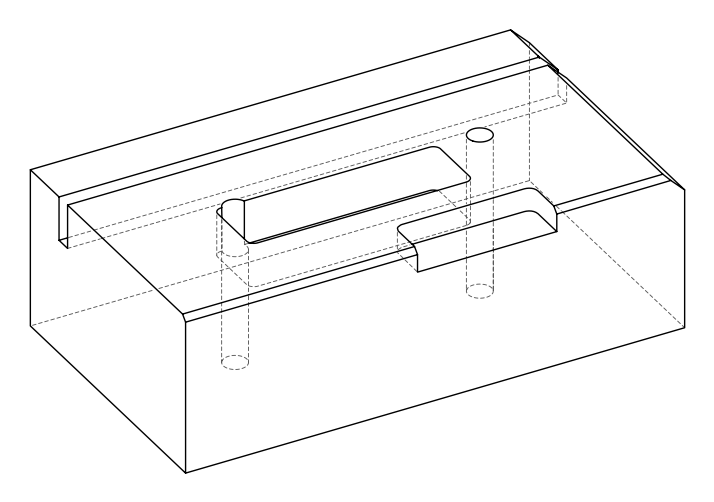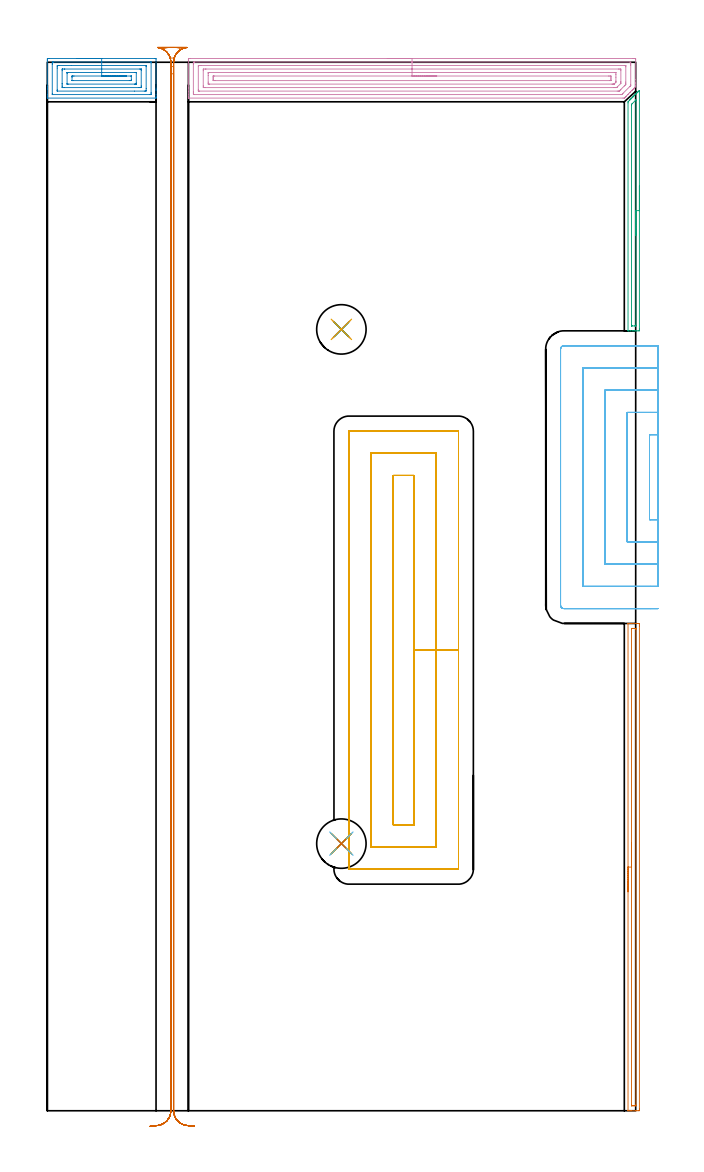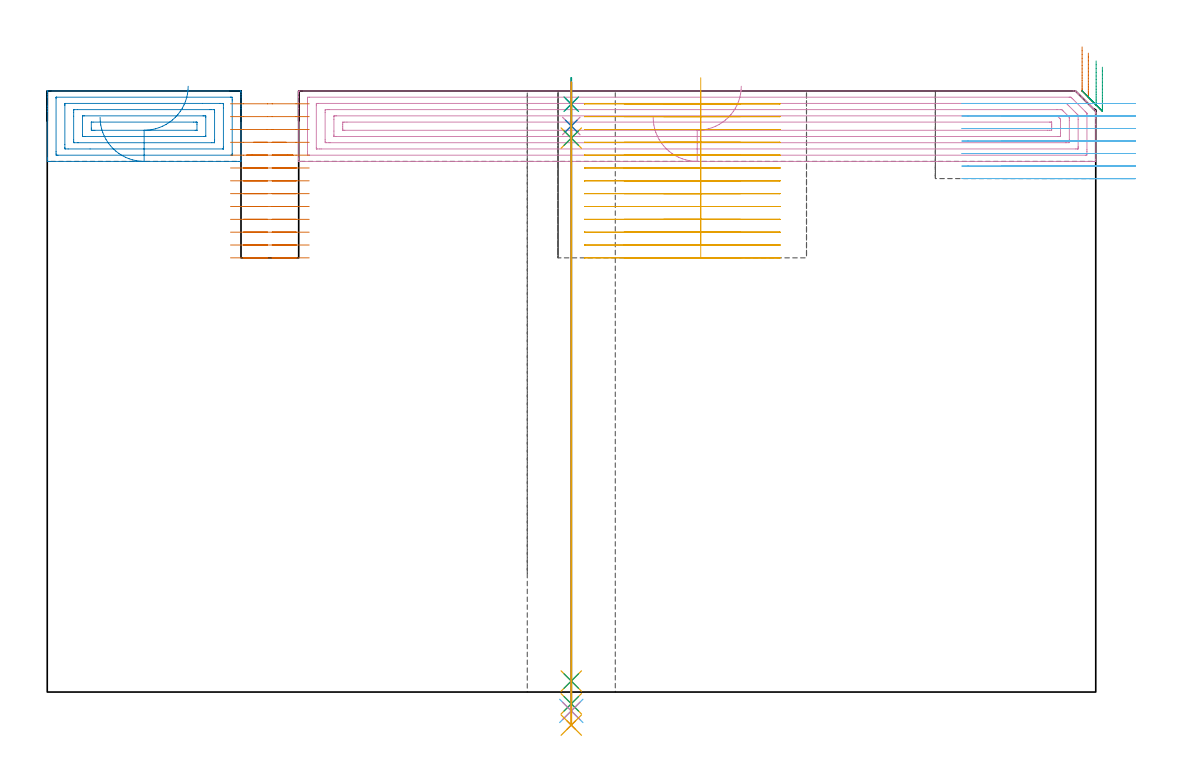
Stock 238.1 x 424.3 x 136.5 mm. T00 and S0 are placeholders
(PLAN: 17 operations, 10 tool changes, 90.5 min)
(1 AREA_MILL | FG_CHAMFER_SURFACE | UGT0205_001 | 3.33 min | 2119 mm3)
(2 AREA_MILL_1 | FG_CHAMFER_SURFACE_1 | UGT0205_001 | 2.4 min | 6669 mm3)
(3 AREA_MILL_2 | FG_CHAMFER_SURFACE_2 | UGT0205_001 | 1.7 min | 1002 mm3)
(4 AREA_MILL_3 | FG_CHAMFER_SURFACE_3 | UGT0205_001 | 8.94 min | 23723 mm3)
(5 MILL_RECTANGULAR_POCKET | POCKET_RECTANGULAR_STRAIGHT | NXT0201_011 | Follow Part, ap 3, ae 75% | 30.7 min | 403652 mm3)
(6 MILL_SLOT | SLOT_PARTIAL_RECTANGULAR | NXT0201_011 | Follow Part, ap 3, ae 75% | 16.26 min | 85208 mm3)
(7 MILL_RECTANGULAR_SLOT | SLOT_RECTANGULAR | NXT0201_011 | Follow Part, ap 3, ae 75% | 23.42 min | 209315 mm3)
(8 SPOT_DRILL | STEP1HOLE | NXT0321_9005460120000 | 0.05 min | 50 mm3)
(9 SPOT_DRILL_1 | STEP1HOLE_1 | NXT0321_9005460120000 | 0.05 min | 177 mm3)
(10 DRILL_BLIND_HOLE_INTO_CENTER | STEP1HOLE | NXT0301_024 | 0.04 min | 0 mm3)
(11 GUN_DRILL_THROUGH_HOLE | STEP1HOLE | UGT0307_001 | 0.6 min | 1820 mm3)
(12 SPADE_DRILL_TO_ENLARGE_THROUGH_HOLE | STEP1HOLE | UGT0306_003 | 0.57 min | 11097 mm3)
(13 DRILL_TO_ENLARGE_THROUGH_HOLE | STEP1HOLE | UGT0301_007 | 0.59 min | 21525 mm3)
(14 DRILL_BLIND_HOLE_INTO_CENTER_1 | STEP1HOLE_1 | NXT0301_024 | 0.04 min | 267 mm3)
(15 GUN_DRILL_THROUGH_HOLE_1 | STEP1HOLE_1 | UGT0307_001 | 0.6 min | 2557 mm3)
(16 SPADE_DRILL_TO_ENLARGE_THROUGH_HOLE_1 | STEP1HOLE_1 | UGT0306_003 | 0.57 min | 13757 mm3)
(17 DRILL_TO_ENLARGE_THROUGH_HOLE_1 | STEP1HOLE_1 | UGT0301_007 | 0.59 min | 26187 mm3)
(TOOL UGT0205_001 | Chamfer Mill 20 x 3 x 45 deg. | D20 FL50 Z2)
(TOOL NXT0201_011 | ENDMILL 12mm [2P460-1200-NA 1630] | D12 FL38 Z6)
(TOOL NXT0321_9005460120000 | NC Spot Drill, 142deg, 12mm, Carbide, Uncoated | D12 PA142 FL30 Z2)
(TOOL NXT0301_024 | Carbide Drill 5.3mm [860.1-0530-027A1-MM 2214] | D5.3 PA140 FL44 Z2)
(TOOL UGT0307_001 | Gun Drill 5 mm | D5 PA130 FL24 Z1)
(TOOL UGT0306_003 | Spade Drill 12.5mm | D12.5 PA132 FL10 Z2)
(TOOL UGT0301_007 | Twist Drill 20 mm | D20 PA118 FL140 Z2)
(OP 1 AREA_MILL)
G17 G21 G94 G90
T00 M6
G54
G17 G0 G90 X235. Y88.6 S1061 M3
G43 Z146.5 H0
G94 G1 Y88.638 Z145.628 F250.
Y88.752 Z144.763
Y88.941 Z143.912
Y89.203 Z143.08
Y89.537 Z142.274
Y89.94 Z141.5
Y90.409 Z140.764
Y90.94 Z140.072
Y91.529 Z139.429
Y92.172 Z138.84
Y92.864 Z138.308
Y93.6 Z137.84
Y94.374 Z137.437
Y95.18 Z137.103
Y96.012 Z136.841
Y96.864 Z136.652
Y97.728 Z136.538
Y98.6 Z136.5
Y197.06
X235.003 Y197.191 Z136.488
X235.026 Y197.2 Z136.465
X235.331 Z136.168
X235.855 Z135.644
X236.413 Z135.082
X238.466 Z133.032
X239.074 Y197.196 Z132.421
X239.591 Y197.192 Z131.905
X239.593 Y197.136 Z131.903
X239.599 Y196.614 Z131.901
X239.6 Y196.085 Z131.9
Y0.948
X239.599 Y0.586 Z131.901
X239.593 Y0.064 Z131.903
X239.591 Y0.008 Z131.905
X239.074 Y0. Z132.421
X238.466 Z133.032
X238.187 Z133.31
X236.413 Z135.082
X235.855 Z135.644
X235.331 Z136.168
X235.026 Z136.465
X235.003 Y0.009 Z136.488
X235. Y0.14 Z136.5
Y98.6
X236.414 Z135.086
Y194.831
X236.416 Y195.055 Z135.084
X236.419 Y195.165 Z135.081
X236.42 Y195.185 Z135.08
X236.464 Y195.19 Z135.036
X236.568 Y195.194 Z134.932
X236.935 Y195.199 Z134.565
X237.3 Y195.2 Z134.2
X237.821 Z133.679
X238.051 Y195.198 Z133.449
X238.132 Y195.195 Z133.368
X238.165 Y195.19 Z133.335
X238.179 Y195.185 Z133.321
X238.181 Y195.165 Z133.319
X238.184 Y195.055 Z133.316
X238.186 Y194.833 Z133.314
Y2.369
X238.183 Y2.145 Z133.317
X238.181 Y2.035 Z133.319
X238.18 Y2.015 Z133.32
X238.136 Y2.01 Z133.364
X238.032 Y2.006 Z133.468
X237.665 Y2.001 Z133.835
X237.3 Y2. Z134.2
X236.779 Z134.721
X236.549 Y2.002 Z134.951
X236.468 Y2.005 Z135.032
X236.435 Y2.01 Z135.065
X236.421 Y2.015 Z135.079
X236.419 Y2.035 Z135.081
X236.416 Y2.145 Z135.084
X236.414 Y2.367 Z135.086
Y98.6
Y99.472 Z135.124
Y100.337 Z135.238
Y101.188 Z135.427
Y102.02 Z135.689
Y102.826 Z136.023
Y103.6 Z136.426
Y104.336 Z136.894
Y105.028 Z137.425
Y105.671 Z138.015
Y106.26 Z138.658
Y106.792 Z139.35
Y107.26 Z140.086
Y107.663 Z140.86
Y107.997 Z141.666
Y108.259 Z142.498
Y108.448 Z143.349
Y108.562 Z144.214
Y108.6 Z145.086
G0 Z146.5
M5
M2
(OP 2 AREA_MILL_1)
G17 G21 G94 G90
T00 M6
G54
G17 G0 G90 X12. Y425.8 S1061 M3
G43 Z146.5 H0
Z130.5
G94 G1 X12.038 Z129.628 F250.
X12.152 Z128.763
X12.341 Z127.912
X12.603 Z127.08
X12.937 Z126.274
X13.34 Z125.5
X13.808 Z124.764
X14.34 Z124.072
X14.929 Z123.429
X15.572 Z122.839
X16.264 Z122.308
X17. Z121.84
X17.774 Z121.437
X18.58 Z121.103
X19.412 Z120.841
X20.264 Z120.652
X21.128 Z120.538
X22. Z120.5
X43.403
X43.809 Y425.796 Z120.502
X43.99 Y425.792 Z120.506
X44. Y425.606 Z120.691
Y413.822 Z132.472
Y413.237 Z133.061
Y412.938 Z133.359
Y411.17 Z135.124
Y410.573 Z135.726
Y410.128 Z136.171
X43.993 Y409.814 Z136.477
X43.991 Y409.803 Z136.488
X43.85 Y409.8 Z136.5
X0.151
X0.008 Y409.802 Z136.488
X0. Y409.815 Z136.476
Y410.128 Z136.171
Y410.573 Z135.726
Y411.17 Z135.124
Y413.237 Z133.061
Y413.822 Z132.472
Y414.413 Z131.882
Y425.021 Z121.276
X0.003 Y425.314 Z120.983
X0.009 Y425.792 Z120.506
X0.111 Y425.795 Z120.503
X0.597 Y425.8 Z120.5
X22.
Y424.386 Z121.914
X41.841 Y424.385 Z121.915
X41.929 Y424.384 Z121.916
X41.972 Y424.382 Z121.919
X41.987 Y424.38 Z121.92
X41.99 Y424.369 Z121.931
X41.995 Y424.271 Z122.029
X41.999 Y424.054 Z122.246
Y412.054 Z134.246
X41.998 Y411.68 Z134.62
X41.99 Y411.301 Z134.999
X41.981 Y411.221 Z135.079
X41.937 Y411.219 Z135.081
X41.832 Y411.216 Z135.084
X41.62 Y411.214 Z135.086
X41.576
X2.159 Y411.215 Z135.085
X2.071 Y411.216 Z135.084
X2.028 Y411.219 Z135.081
X2.013 Y411.221 Z135.079
X2.01 Y411.231 Z135.069
X2.005 Y411.329 Z134.971
X2.001 Y411.546 Z134.754
Y423.546 Z122.754
X2.002 Y423.92 Z122.38
X2.01 Y424.299 Z122.001
X2.019 Y424.379 Z121.921
X2.063 Y424.381 Z121.919
X2.168 Y424.384 Z121.916
X2.38 Y424.386 Z121.914
X2.424
X22.
Y422.972 Z123.328
X39.836 Y422.971 Z123.329
X39.94 Y422.969 Z123.331
X39.977 Y422.967 Z123.333
X39.99 Y422.966 Z123.334
X39.993 Y422.932 Z123.368
X39.997 Y422.824 Z123.476
X39.999 Y422.662 Z123.638
X40. Y422.5 Z123.8
Y413.66 Z132.64
X39.997 Y412.938 Z133.362
X39.995 Y412.781 Z133.519
X39.983 Y412.636 Z133.664
X39.836 Y412.634 Z133.666
X39.256 Y412.63 Z133.67
X35.244 Y412.628 Z133.672
X4.164 Y412.629 Z133.671
X4.06 Y412.631 Z133.669
X4.023 Y412.633 Z133.667
X4.01 Y412.634 Z133.666
X4.007 Y412.668 Z133.632
X4.003 Y412.776 Z133.524
X4.001 Y412.938 Z133.362
X4. Y413.101 Z133.199
Y421.94 Z124.36
X4.003 Y422.662 Z123.638
X4.005 Y422.819 Z123.481
X4.017 Y422.965 Z123.335
X4.164 Y422.966 Z123.334
X4.744 Y422.971 Z123.329
X9.726 Y422.972 Z123.328
X22.
Y421.557 Z124.743
X37.383
X37.901 Y421.555 Z124.745
X37.956 Y421.553 Z124.747
X37.988 Y421.551 Z124.749
X37.991 Y421.512 Z124.788
X37.996 Y421.324 Z124.976
X38. Y420.946 Z125.354
Y414.706 Z131.594
X37.994 Y414.29 Z132.01
X37.99 Y414.083 Z132.217
X37.977 Y414.049 Z132.251
X37.925 Y414.047 Z132.253
X37.829 Y414.044 Z132.256
X37.161 Y414.043 Z132.257
X36.938
X6.839
X6.171 Y414.044 Z132.256
X6.075 Y414.047 Z132.253
X6.023 Y414.049 Z132.251
X6.01 Y414.083 Z132.217
X6.006 Y414.29 Z132.01
X6.002 Y414.706 Z131.594
X6. Y415.538 Z130.762
Y415.59 Z130.71
Y420.894 Z125.406
X6.006 Y421.31 Z124.99
X6.01 Y421.517 Z124.783
X6.023 Y421.551 Z124.749
X6.075 Y421.553 Z124.747
X6.171 Y421.556 Z124.744
X6.839 Y421.557 Z124.743
X7.062
X22.
Y420.143 Z126.157
X35.512
X35.78 Y420.14 Z126.16
X35.959 Y420.136 Z126.164
X35.992 Y420.132 Z126.168
X35.994 Y420.123 Z126.177
X35.997 Y420.098 Z126.202
X35.999 Y420.01 Z126.29
X36. Y415.857 Z130.443
X35.998 Y415.59 Z130.71
X35.994 Y415.513 Z130.787
X35.99 Y415.476 Z130.824
X35.985 Y415.464 Z130.836
X35.915 Y415.462 Z130.838
X35.646 Y415.458 Z130.842
X35.511 Y415.457 Z130.843
X35.377
X8.488 Y415.458 Z130.842
X8.22 Y415.46 Z130.84
X8.041 Y415.464 Z130.836
X8.008 Y415.468 Z130.832
X8.006 Y415.477 Z130.823
X8.003 Y415.502 Z130.798
X8.001 Y415.59 Z130.71
X8. Y419.743 Z126.557
X8.002 Y420.01 Z126.29
X8.005 Y420.087 Z126.213
X8.01 Y420.124 Z126.176
X8.015 Y420.136 Z126.164
X8.085 Y420.138 Z126.162
X8.354 Y420.142 Z126.158
X8.489 Y420.143 Z126.157
X8.623
X22.
Y418.729 Z127.571
X33.594 Y418.728 Z127.572
X33.996
X33.997 Y418.727 Z127.573
X33.999 Y418.724 Z127.576
Y417.358 Z128.942
X33.997 Y416.959 Z129.341
X33.99 Y416.899 Z129.401
X33.984 Y416.878 Z129.422
X33.961 Y416.876 Z129.424
X33.839 Y416.874 Z129.426
X33.594 Y416.872 Z129.428
X33.193 Y416.871 Z129.429
X10.406 Y416.872 Z129.428
X10.005 Y416.873 Z129.427
X10.003 Y416.874 Z129.426
X10.001 Y416.876 Z129.424
Y418.242 Z128.058
X10.003 Y418.641 Z127.659
X10.01 Y418.701 Z127.599
X10.016 Y418.722 Z127.578
X10.039 Y418.724 Z127.576
X10.161 Y418.727 Z127.573
X10.406 Y418.728 Z127.572
X10.807 Y418.729 Z127.571
X22.
X22.872 Z127.609
X23.736 Z127.723
X24.588 Z127.912
X25.42 Z128.174
X26.226 Z128.508
X27. Z128.911
X27.736 Z129.38
X28.428 Z129.911
X29.071 Z130.5
X29.66 Z131.143
X30.192 Z131.835
X30.66 Z132.571
X31.063 Z133.345
X31.397 Z134.151
X31.659 Z134.983
X31.848 Z135.835
X31.962 Z136.7
X32. Z137.571
G0 Z146.5
M5
M2
(OP 3 AREA_MILL_2)
G17 G21 G94 G90
T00 M6
G54
G17 G0 G90 X239.6 Y374.25 S1061 M3
G43 Z146.5 H0
Z141.9
G94 G1 Y374.212 Z141.028 F250.
Y374.098 Z140.164
Y373.909 Z139.312
Y373.647 Z138.48
Y373.313 Z137.674
Y372.91 Z136.9
Y372.442 Z136.164
Y371.91 Z135.472
Y371.321 Z134.829
Y370.678 Z134.24
Y369.986 Z133.708
Y369.25 Z133.24
Y368.476 Z132.837
Y367.67 Z132.503
Y366.838 Z132.241
Y365.987 Z132.052
Y365.122 Z131.938
Y364.25 Z131.9
Y316.537
X239.599 Y316.175 Z131.901
X239.593 Y315.654 Z131.903
X239.59 Y315.608 Z131.905
X239.074 Y315.6 Z132.421
X238.446 Z133.052
X238.187 Z133.31
X237.559 Z133.938
X237.3 Z134.196
X236.783 Z134.716
X236.044 Z135.455
X235.307 Z136.192
X235.024 Z136.467
X235.003 Y315.609 Z136.488
X235. Y315.73 Z136.5
Y407.874
X235.006 Y408.301 Z136.492
X235.081 Y408.382 Z136.418
X235.526 Y408.828 Z135.97
X235.589 Y408.889 Z135.91
X235.76 Y409.061 Z135.739
X235.822 Y409.124 Z135.675
X235.883 Y409.184 Z135.616
X236.057 Y409.357 Z135.442
X236.118 Y409.419 Z135.379
X236.178 Y409.478 Z135.321
X236.354 Y409.654 Z135.145
X236.413 Y409.715 Z135.083
X236.472 Y409.773 Z135.027
X236.65 Y409.951 Z134.849
X236.709 Y410.01 Z134.788
X236.767 Y410.067 Z134.732
X236.947 Y410.248 Z134.552
X237.004 Y410.306 Z134.492
X237.061 Y410.362 Z134.438
X237.244 Y410.544 Z134.255
X237.3 Y410.602 Z134.197
X237.356 Y410.656 Z134.143
X237.541 Y410.841 Z133.958
X237.596 Y410.897 Z133.901
X237.65 Y410.951 Z133.849
X237.837 Y411.138 Z133.661
X237.891 Y411.193 Z133.606
X237.945 Y411.245 Z133.554
X238.134 Y411.435 Z133.365
X238.187 Y411.488 Z133.31
X238.239 Y411.54 Z133.26
X238.431 Y411.732 Z133.068
X238.482 Y411.784 Z133.015
X238.533 Y411.834 Z132.966
X238.728 Y412.028 Z132.771
X238.778 Y412.079 Z132.719
X238.828 Y412.128 Z132.671
X239.025 Y412.325 Z132.474
X239.074 Y412.375 Z132.423
X239.217 Y412.518 Z132.282
X239.322 Y412.622 Z132.178
X239.517 Y412.812 Z131.981
X239.594 Y412.883 Z131.904
X239.6 Y412.622 Z131.9
Y364.25
X238.186 Z133.314
Y317.957
X238.182 Y317.733 Z133.318
X238.179 Y317.626 Z133.321
X238.168 Y317.61 Z133.332
X238.109 Y317.605 Z133.391
X238.008 Y317.602 Z133.492
X237.654 Y317.6 Z133.846
X236.767 Z134.733
X236.547 Z134.953
X236.473 Y317.602 Z135.027
X236.442 Y317.605 Z135.058
X236.424 Y317.609 Z135.076
X236.421 Y317.625 Z135.079
X236.417 Y317.733 Z135.083
X236.414 Y317.955 Z135.086
Y406.982
X236.419 Y407.205 Z135.081
X236.421 Y407.256 Z135.079
X236.456 Y407.297 Z135.044
X236.524 Y407.371 Z134.976
X236.718 Y407.568 Z134.782
X238.131 Y408.981 Z133.369
X238.149 Y408.998 Z133.351
X238.167 Y409.012 Z133.333
X238.178 Y409.019 Z133.322
X238.18 Y408.983 Z133.32
X238.186 Y408.765 Z133.314
Y364.25
Y363.378 Z133.352
Y362.514 Z133.466
Y361.662 Z133.655
Y360.83 Z133.917
Y360.024 Z134.251
Y359.25 Z134.654
Y358.514 Z135.123
Y357.822 Z135.654
Y357.179 Z136.243
Y356.59 Z136.886
Y356.059 Z137.578
Y355.59 Z138.314
Y355.187 Z139.088
Y354.853 Z139.894
Y354.591 Z140.726
Y354.402 Z141.578
Y354.288 Z142.443
Y354.25 Z143.314
G0 Z146.5
M5
M2
(OP 4 AREA_MILL_3)
G17 G21 G94 G90
T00 M6
G54
G17 G0 G90 X137.6 Y425.8 S1061 M3
G43 Z146.5 H0
Z130.5
G94 G1 X137.638 Z129.628 F250.
X137.752 Z128.764
X137.941 Z127.912
X138.203 Z127.08
X138.537 Z126.274
X138.94 Z125.5
X139.408 Z124.764
X139.94 Z124.072
X140.529 Z123.429
X141.172 Z122.84
X141.864 Z122.308
X142.6 Z121.84
X143.374 Z121.437
X144.18 Z121.103
X145.012 Z120.841
X145.863 Z120.652
X146.728 Z120.538
X147.6 Z120.5
X236.978
X237.47 Y425.799 Z120.501
X237.957 Y425.795 Z120.503
X238.091 Y425.792 Z120.506
X238.1 Y425.314 Z120.984
Y417.358 Z128.936
Y415.952 Z130.344
Y415.59 Z130.705
Y414.807 Z131.491
Y414.757 Z131.541
X238.099 Y414.409 Z131.887
X238.066 Y414.365 Z131.933
X237.673 Y413.973 Z132.327
X237.524 Y413.822 Z132.475
X237.47 Y413.769 Z132.53
X237.283 Y413.583 Z132.716
X237.229 Y413.528 Z132.769
X237.172 Y413.471 Z132.828
X236.992 Y413.291 Z133.008
X236.934 Y413.233 Z133.064
X236.874 Y413.173 Z133.126
X236.7 Y413. Z133.299
X236.64 Y412.938 Z133.358
X235.964 Y412.264 Z134.036
X235.756 Y412.054 Z134.242
X235.109 Y411.409 Z134.891
X234.872 Y411.17 Z135.126
X234.255 Y410.555 Z135.745
X234.191 Y410.491 Z135.809
X233.988 Y410.286 Z136.01
X233.893 Y410.192 Z136.106
X233.588 Y409.888 Z136.412
X233.52 Y409.823 Z136.477
X233.5 Y409.807 Z136.493
X232.999 Y409.8 Z136.5
X57.283
X57.108 Y409.803 Z136.488
X57.1 Y409.818 Z136.473
Y410.198 Z136.101
Y410.446 Z135.854
Y411.17 Z135.125
Y412.416 Z133.88
Y413.822 Z132.473
Y425.053 Z121.245
X57.103 Y425.314 Z120.984
X57.109 Y425.792 Z120.506
X57.243 Y425.795 Z120.503
X57.73 Y425.8 Z120.5
X147.6
Y424.386 Z121.914
X235.726 Y424.385 Z121.915
X236.078 Y424.379 Z121.921
X236.09 Y424.265 Z122.035
X236.098 Y424.018 Z122.282
X236.1 Y423.546 Z122.754
Y423.132 Z123.168
Y415.176 Z131.124
X236.098 Y414.941 Z131.359
X236.095 Y414.883 Z131.417
X236.09 Y414.855 Z131.445
X236.072 Y414.832 Z131.468
X235.954 Y414.706 Z131.594
X235.82 Y414.57 Z131.73
X235.681 Y414.431 Z131.869
X232.999 Y411.748 Z134.552
X232.707 Y411.459 Z134.841
X232.502 Y411.26 Z135.04
X232.467 Y411.229 Z135.071
X232.422 Y411.221 Z135.079
X232.317 Y411.218 Z135.082
X232.104 Y411.214 Z135.086
X232.06
X59.474 Y411.215 Z135.085
X59.122 Y411.221 Z135.079
X59.11 Y411.335 Z134.965
X59.102 Y411.582 Z134.718
X59.1 Y412.054 Z134.246
Y412.468 Z133.832
X59.101 Y423.546 Z122.754
X59.102 Y423.957 Z122.343
X59.11 Y424.367 Z121.933
X59.519 Y424.384 Z121.916
X59.564 Y424.385 Z121.915
X147.6 Y424.386 Z121.914
Y422.972 Z123.328
X233.58 Y422.971 Z123.329
X233.893 Y422.97 Z123.33
X233.997 Y422.968 Z123.332
X234.077 Y422.965 Z123.335
X234.09 Y422.957 Z123.343
X234.094 Y422.925 Z123.375
X234.097 Y422.866 Z123.434
X234.099 Y422.662 Z123.638
X234.1 Y422.457 Z123.843
Y416.269 Z130.031
X234.098 Y415.59 Z130.71
X234.096 Y415.389 Z130.911
X234.09 Y415.319 Z130.981
X234.052 Y415.263 Z131.037
X233.893 Y415.095 Z131.205
X233.698 Y414.898 Z131.402
X233.507 Y414.706 Z131.594
X232.104 Y413.303 Z132.997
X231.921 Y413.12 Z133.18
X231.737 Y412.938 Z133.362
X231.471 Y412.68 Z133.62
X231.433 Y412.644 Z133.656
X231.366 Y412.635 Z133.665
X231.21 Y412.633 Z133.667
X230.629 Y412.629 Z133.671
X61.62
X61.307 Y412.63 Z133.67
X61.203 Y412.632 Z133.668
X61.123 Y412.635 Z133.665
X61.11 Y412.643 Z133.657
X61.106 Y412.675 Z133.625
X61.103 Y412.734 Z133.566
X61.101 Y412.938 Z133.362
X61.1 Y413.143 Z133.157
X61.101 Y422.662 Z123.638
X61.103 Y422.863 Z123.437
X61.11 Y422.934 Z123.366
X61.119 Y422.965 Z123.335
X61.151 Y422.966 Z123.334
X61.307 Y422.969 Z123.331
X61.888 Y422.971 Z123.329
X62.201 Y422.972 Z123.328
X147.6
Y421.557 Z124.743
X231.21
X231.435 Y421.556 Z124.744
X231.969 Y421.55 Z124.75
X232.09 Y421.546 Z124.754
X232.094 Y421.334 Z124.966
X232.1 Y420.898 Z125.402
Y416.478 Z129.822
X232.097 Y416.034 Z130.266
X232.093 Y415.815 Z130.485
X232.09 Y415.761 Z130.539
X232.068 Y415.728 Z130.572
X232.02 Y415.674 Z130.626
X231.94 Y415.59 Z130.71
X230.688 Y414.338 Z131.962
X230.563 Y414.215 Z132.085
X230.461 Y414.117 Z132.183
X230.394 Y414.055 Z132.245
X230.316 Y414.05 Z132.25
X230.089 Y414.046 Z132.254
X229.422 Y414.043 Z132.257
X229.199
X63.99
X63.765 Y414.044 Z132.256
X63.231 Y414.05 Z132.25
X63.11 Y414.054 Z132.246
X63.106 Y414.266 Z132.034
X63.1 Y414.702 Z131.598
Y420.89 Z125.41
X63.106 Y421.334 Z124.966
X63.11 Y421.547 Z124.753
X63.325 Y421.551 Z124.749
X63.99 Y421.556 Z124.744
X64.213 Y421.557 Z124.743
X147.6
Y420.143 Z126.157
X229.556
X229.826 Y420.14 Z126.16
X230.005 Y420.136 Z126.164
X230.091 Y420.128 Z126.172
X230.093 Y420.105 Z126.195
X230.097 Y420.01 Z126.29
X230.1 Y419.34 Z126.961
Y418.242 Z128.058
Y416.688 Z129.612
X230.098 Y416.474 Z129.826
X230.094 Y416.307 Z129.993
X230.09 Y416.224 Z130.076
X230.052 Y416.162 Z130.138
X229.898 Y416.003 Z130.297
X229.492 Y415.59 Z130.71
X229.457 Y415.555 Z130.745
X229.422 Y415.522 Z130.778
X229.367 Y415.477 Z130.823
X229.324 Y415.464 Z130.836
X229.232 Y415.461 Z130.839
X229.042 Y415.458 Z130.842
X228.662 Y415.457 Z130.843
X228.527
X65.643
X65.374 Y415.46 Z130.84
X65.195 Y415.464 Z130.836
X65.109 Y415.472 Z130.828
X65.107 Y415.495 Z130.805
X65.103 Y415.59 Z130.71
X65.1 Y416.261 Z130.039
Y418.913 Z127.387
Y419.796 Z126.504
X65.103 Y420.01 Z126.29
X65.106 Y420.093 Z126.207
X65.109 Y420.129 Z126.171
X65.239 Y420.136 Z126.164
X65.509 Y420.141 Z126.159
X65.644 Y420.143 Z126.157
X147.6
Y418.729 Z127.571
X227.141
X227.633 Y418.727 Z127.573
X228.041 Y418.723 Z127.577
X228.09 Y418.72 Z127.58
X228.096 Y418.669 Z127.631
X228.099 Y418.242 Z128.058
X228.1 Y417.781 Z128.519
X228.098 Y417.358 Z128.942
X228.092 Y416.904 Z129.396
X228.086 Y416.878 Z129.422
X228.063 Y416.876 Z129.424
X228.003 Y416.873 Z129.427
X227.88 Y416.872 Z129.428
X227.633 Y416.871 Z129.429
X68.059
X67.567 Y416.873 Z129.427
X67.159 Y416.877 Z129.423
X67.11 Y416.88 Z129.42
X67.104 Y416.931 Z129.369
X67.101 Y417.358 Z128.942
X67.1 Y417.819 Z128.481
X67.102 Y418.242 Z128.058
X67.108 Y418.696 Z127.604
X67.114 Y418.722 Z127.578
X67.137 Y418.724 Z127.576
X67.197 Y418.727 Z127.573
X67.32 Y418.728 Z127.572
X67.567 Y418.729 Z127.571
X147.6
X148.472 Z127.609
X149.336 Z127.723
X150.188 Z127.912
X151.02 Z128.174
X151.826 Z128.508
X152.6 Z128.911
X153.336 Z129.38
X154.028 Z129.911
X154.671 Z130.5
X155.26 Z131.143
X155.791 Z131.835
X156.26 Z132.571
X156.663 Z133.345
X156.997 Z134.151
X157.259 Z134.983
X157.448 Z135.835
X157.562 Z136.7
X157.6 Z137.571
G0 Z146.5
M5
M2
(OP 5 MILL_RECTANGULAR_POCKET)
G17 G21 G94 G90
T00 M6
G54
G17 G0 G90 X148.4 Y164.324 S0 M3
G43 Z146.5 H1
Z139.5
G94 G1 Y186.4 Z133.585 F250.
Y257.1 F500.
X140.
Y115.7
X148.4
Y186.4
X157.4
Y266.1
X131.
Y117.638
Y106.7
X157.4
Y186.4
X166.4
Y275.
X166.395 Y275.055
X166.355 Y275.095
X166.3 Y275.1
X122.1
X122.045 Y275.095
X122.005 Y275.055
X122. Y275.
Y97.8
X122.005 Y97.745
X122.045 Y97.705
X122.1 Y97.7
X166.3
X166.355 Y97.705
X166.395 Y97.745
X166.4 Y97.8
Y186.4
Y187.4
G0 X148.4 Y164.324 Z136.585
G1 Y186.4 Z130.669 F250.
Y257.1 F500.
X140.
Y115.7
X148.4
Y186.4
X157.4
Y266.1
X131.
Y106.7
X157.4
Y186.4
X166.4
Y275.
X166.395 Y275.055
X166.355 Y275.095
X166.3 Y275.1
X122.1
X122.045 Y275.095
X122.005 Y275.055
X122. Y275.
Y97.8
X122.005 Y97.745
X122.045 Y97.705
X122.1 Y97.7
X166.3
X166.355 Y97.705
X166.395 Y97.745
X166.4 Y97.8
Y186.4
Y187.4
G0 X148.4 Y164.324 Z133.669
G1 Y186.4 Z127.754 F250.
Y257.1 F500.
X140.
Y115.7
X148.4
Y186.4
X157.4
Y266.1
X131.
Y106.7
X157.4
Y186.4
X166.4
Y275.
X166.395 Y275.055
X166.355 Y275.095
X166.3 Y275.1
X122.1
X122.045 Y275.095
X122.005 Y275.055
X122. Y275.
Y97.8
X122.005 Y97.745
X122.045 Y97.705
X122.1 Y97.7
X166.3
X166.355 Y97.705
X166.395 Y97.745
X166.4 Y97.8
Y186.4
Y187.4
G0 X148.4 Y164.324 Z130.754
G1 Y186.4 Z124.838 F250.
Y257.1 F500.
X140.
Y115.7
X148.4
Y186.4
X157.4
Y266.1
X131.
Y106.7
X157.4
Y186.4
X166.4
Y275.
X166.395 Y275.055
X166.355 Y275.095
X166.3 Y275.1
X122.1
X122.045 Y275.095
X122.005 Y275.055
X122. Y275.
Y97.8
X122.005 Y97.745
X122.045 Y97.705
X122.1 Y97.7
X166.3
X166.355 Y97.705
X166.395 Y97.745
X166.4 Y97.8
Y186.4
Y187.4
G0 X148.4 Y164.324 Z127.838
G1 Y186.4 Z121.923 F250.
Y257.1 F500.
X140.
Y115.7
X148.4
Y186.4
X157.4
Y266.1
X131.
Y117.638
Y106.7
X157.4
Y186.4
X166.4
Y275.
X166.395 Y275.055
X166.355 Y275.095
X166.3 Y275.1
X122.1
X122.045 Y275.095
X122.005 Y275.055
X122. Y275.
Y97.8
X122.005 Y97.745
X122.045 Y97.705
X122.1 Y97.7
X166.3
X166.355 Y97.705
X166.395 Y97.745
X166.4 Y97.8
Y186.4
Y187.4
G0 X148.4 Y164.324 Z124.923
G1 Y186.4 Z119.008 F250.
Y257.1 F500.
X140.
Y115.7
X148.4
Y186.4
X157.4
Y266.1
X131.
Y106.7
X157.4
Y186.4
X166.4
Y275.
X166.395 Y275.055
X166.355 Y275.095
X166.3 Y275.1
X122.1
X122.045 Y275.095
X122.005 Y275.055
X122. Y275.
Y97.8
X122.005 Y97.745
X122.045 Y97.705
X122.1 Y97.7
X166.3
X166.355 Y97.705
X166.395 Y97.745
X166.4 Y97.8
Y186.4
Y187.4
G0 X148.4 Y164.324 Z122.008
G1 Y186.4 Z116.092 F250.
Y257.1 F500.
X140.
Y115.7
X148.4
Y186.4
X157.4
Y266.1
X131.
Y106.7
X157.4
Y186.4
X166.4
Y275.
X166.395 Y275.055
X166.355 Y275.095
X166.3 Y275.1
X122.1
X122.045 Y275.095
X122.005 Y275.055
X122. Y275.
Y97.8
X122.005 Y97.745
X122.045 Y97.705
X122.1 Y97.7
X166.3
X166.355 Y97.705
X166.395 Y97.745
X166.4 Y97.8
Y186.4
Y187.4
G0 X148.4 Y164.324 Z119.092
G1 Y186.4 Z113.177 F250.
Y257.1 F500.
X140.
Y115.7
X148.4
Y186.4
X157.4
Y266.1
X131.
Y106.7
X157.4
Y186.4
X166.4
Y275.
X166.395 Y275.055
X166.355 Y275.095
X166.3 Y275.1
X122.1
X122.045 Y275.095
X122.005 Y275.055
X122. Y275.
Y97.8
X122.005 Y97.745
X122.045 Y97.705
X122.1 Y97.7
X166.3
X166.355 Y97.705
X166.395 Y97.745
X166.4 Y97.8
Y186.4
Y187.4
G0 X148.4 Y164.324 Z116.177
G1 Y186.4 Z110.262 F250.
Y257.1 F500.
X140.
Y115.7
X148.4
Y186.4
X157.4
Y266.1
X131.
Y106.7
X157.4
Y186.4
X166.4
Y275.
X166.395 Y275.055
X166.355 Y275.095
X166.3 Y275.1
X122.1
X122.045 Y275.095
X122.005 Y275.055
X122. Y275.
Y97.8
X122.005 Y97.745
X122.045 Y97.705
X122.1 Y97.7
X166.3
X166.355 Y97.705
X166.395 Y97.745
X166.4 Y97.8
Y186.4
Y187.4
G0 X148.4 Y164.324 Z113.262
G1 Y186.4 Z107.346 F250.
Y257.1 F500.
X140.
Y115.7
X148.4
Y186.4
X157.4
Y266.1
X131.
Y106.7
X157.4
Y186.4
X166.4
Y275.
X166.395 Y275.055
X166.355 Y275.095
X166.3 Y275.1
X122.1
X122.045 Y275.095
X122.005 Y275.055
X122. Y275.
Y97.8
X122.005 Y97.745
X122.045 Y97.705
X122.1 Y97.7
X166.3
X166.355 Y97.705
X166.395 Y97.745
X166.4 Y97.8
Y186.4
Y187.4
G0 X148.4 Y164.324 Z110.346
G1 Y186.4 Z104.431 F250.
Y257.1 F500.
X140.
Y115.7
X148.4
Y186.4
X157.4
Y266.1
X131.
Y106.7
X157.4
Y186.4
X166.4
Y275.
X166.395 Y275.055
X166.355 Y275.095
X166.3 Y275.1
X122.1
X122.045 Y275.095
X122.005 Y275.055
X122. Y275.
Y97.8
X122.005 Y97.745
X122.045 Y97.705
X122.1 Y97.7
X166.3
X166.355 Y97.705
X166.395 Y97.745
X166.4 Y97.8
Y186.4
Y187.4
G0 X148.4 Y164.324 Z107.431
G1 Y186.4 Z101.515 F250.
Y257.1 F500.
X140.
Y115.7
X148.4
Y186.4
X157.4
Y266.1
X131.
Y106.7
X157.4
Y186.4
X166.4
Y275.
X166.395 Y275.055
X166.355 Y275.095
X166.3 Y275.1
X122.1
X122.045 Y275.095
X122.005 Y275.055
X122. Y275.
Y97.8
X122.005 Y97.745
X122.045 Y97.705
X122.1 Y97.7
X166.3
X166.355 Y97.705
X166.395 Y97.745
X166.4 Y97.8
Y186.4
Y187.4
G0 X148.4 Y164.324 Z104.515
G1 Y186.4 Z98.6 F250.
Y257.1 F500.
X140.
Y115.7
X148.4
Y186.4
X157.4
Y266.1
X131.
Y106.7
X157.4
Y186.4
X166.4
Y275.
X166.395 Y275.055
X166.355 Y275.095
X166.3 Y275.1
X122.1
X122.045 Y275.095
X122.005 Y275.055
X122. Y275.
Y97.8
X122.005 Y97.745
X122.045 Y97.705
X122.1 Y97.7
X166.3
X166.355 Y97.705
X166.395 Y97.745
X166.4 Y97.8
Y186.4
Y187.4
G0 Z146.5
M5
M2
(OP 6 MILL_SLOT)
G17 G21 G94 G90
T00 M6
G54
G17 G0 G90 X247.1 Y273.6 S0 M3
G43 Z146.5 H1
Z133.657
G94 G1 X244.1 F250.
X243.7 F500.
Y239.2
X244.1
X247.1 F250.
Y282.6
X244.1
X234.7 F500.
Y230.2
X244.1
X247.1 F250.
Y291.6
X244.1
X225.7 F500.
Y221.2
X244.1
X247.1 F250.
Y300.6
X244.1
X216.7 F500.
Y212.2
X244.1
X247.1 F250.
Y309.6
X244.1
X209.1 F500.
G3 X207.7 Y308.2 R1.4
G1 Y204.6
G3 X209.1 Y203.2 R1.4
G1 X244.1
X247.1 F250.
G0 Y273.6 Z130.814
G1 X244.1
X243.7 F500.
Y239.2
X244.1
X247.1 F250.
Y282.6
X244.1
X234.7 F500.
Y230.2
X244.1
X247.1 F250.
Y291.6
X244.1
X225.7 F500.
Y221.2
X244.1
X247.1 F250.
Y300.6
X244.1
X216.7 F500.
Y212.2
X244.1
X247.1 F250.
Y309.6
X244.1
X209.1 F500.
G3 X207.7 Y308.2 R1.4
G1 Y204.6
G3 X209.1 Y203.2 R1.4
G1 X244.1
X247.1 F250.
G0 Y273.6 Z127.971
G1 X244.1
X243.7 F500.
Y239.2
X244.1
X247.1 F250.
Y282.6
X244.1
X234.7 F500.
Y230.2
X244.1
X247.1 F250.
Y291.6
X244.1
X225.7 F500.
Y221.2
X244.1
X247.1 F250.
Y300.6
X244.1
X216.7 F500.
Y212.2
X244.1
X247.1 F250.
Y309.6
X244.1
X209.1 F500.
G3 X207.7 Y308.2 R1.4
G1 Y204.6
G3 X209.1 Y203.2 R1.4
G1 X244.1
X247.1 F250.
G0 Y273.6 Z125.129
G1 X244.1
X243.7 F500.
Y239.2
X244.1
X247.1 F250.
Y282.6
X244.1
X234.7 F500.
Y230.2
X244.1
X247.1 F250.
Y291.6
X244.1
X225.7 F500.
Y221.2
X244.1
X247.1 F250.
Y300.6
X244.1
X216.7 F500.
Y212.2
X244.1
X247.1 F250.
Y309.6
X244.1
X209.1 F500.
G3 X207.7 Y308.2 R1.4
G1 Y204.6
G3 X209.1 Y203.2 R1.4
G1 X244.1
X247.1 F250.
G0 Y273.6 Z122.286
G1 X244.1
X243.7 F500.
Y239.2
X244.1
X247.1 F250.
Y282.6
X244.1
X234.7 F500.
Y230.2
X244.1
X247.1 F250.
Y291.6
X244.1
X225.7 F500.
Y221.2
X244.1
X247.1 F250.
Y300.6
X244.1
X216.7 F500.
Y212.2
X244.1
X247.1 F250.
Y309.6
X244.1
X209.1 F500.
G3 X207.7 Y308.2 R1.4
G1 Y204.6
G3 X209.1 Y203.2 R1.4
G1 X244.1
X247.1 F250.
G0 Y273.6 Z119.443
G1 X244.1
X243.7 F500.
Y239.2
X244.1
X247.1 F250.
Y282.6
X244.1
X234.7 F500.
Y230.2
X244.1
X247.1 F250.
Y291.6
X244.1
X225.7 F500.
Y221.2
X244.1
X247.1 F250.
Y300.6
X244.1
X216.7 F500.
Y212.2
X244.1
X247.1 F250.
Y309.6
X244.1
X209.1 F500.
G3 X207.7 Y308.2 R1.4
G1 Y204.6
G3 X209.1 Y203.2 R1.4
G1 X244.1
X247.1 F250.
G0 Y273.6 Z116.6
G1 X244.1
X243.7 F500.
Y239.2
X244.1
X247.1 F250.
Y282.6
X244.1
X234.7 F500.
Y230.2
X244.1
X247.1 F250.
Y291.6
X244.1
X225.7 F500.
Y221.2
X244.1
X247.1 F250.
Y300.6
X244.1
X216.7 F500.
Y212.2
X244.1
X247.1 F250.
Y309.6
X244.1
X209.1 F500.
G3 X207.7 Y308.2 R1.4
G1 Y204.6
G3 X209.1 Y203.2 R1.4
G1 X244.1
X247.1 F250.
G0 Z146.5
M5
M2
(OP 7 MILL_RECTANGULAR_SLOT)
G17 G21 G94 G90
T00 M6
G54
G17 G0 G90 X59.486 Y-6.27 S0 M3
G43 Z146.5 H1
Z133.585
G94 G1 X56.501 Y-5.97 F250.
G2 X51.1 Y0. R6. F500.
G1 Y419.612
G3 X50. Y419.611 R6.
G1 Y0.
G2 X44.599 Y-5.97 R6.
G1 X41.614 Y-6.27 F250.
G0 X59.486 Z130.669
G1 X56.501 Y-5.97
G2 X51.1 Y0. R6. F500.
G1 Y422.527
G3 X50. Y422.527 R6.
G1 Y0.
G2 X44.599 Y-5.97 R6.
G1 X41.614 Y-6.27 F250.
G0 X59.486 Z127.754
G1 X56.501 Y-5.97
G2 X51.1 Y0. R6. F500.
G1 Y424.3
G2 X51.332 Y425.951 R6.
G3 X49.768 Y425.951 R6.
G2 X50. Y424.3 R6.
G1 Y0.
G2 X44.599 Y-5.97 R6.
G1 X41.614 Y-6.27 F250.
G0 X59.486 Z124.838
G1 X56.501 Y-5.97
G2 X51.1 Y0. R6. F500.
G1 Y424.3
G2 X54.263 Y429.587 R6.
G3 X51.427 Y430.3 R6.
G1 X49.681
G3 X46.841 Y429.585 R6.
G2 X50. Y424.3 R6.
G1 Y0.
G2 X44.599 Y-5.97 R6.
G1 X41.614 Y-6.27 F250.
G0 X59.486 Z121.923
G1 X56.501 Y-5.97
G2 X51.1 Y0. R6. F500.
G1 Y424.3
G2 X55.776 Y430.152 R6.
G1 X55.782 Y430.181
G3 X54.595 Y430.3 R6.
G1 X46.505
G3 X45.318 Y430.181 R6.
G1 X45.324 Y430.152
G2 X50. Y424.3 R6.
G1 Y0.
G2 X44.599 Y-5.97 R6.
G1 X41.614 Y-6.27 F250.
G0 X59.486 Z119.008
G1 X56.501 Y-5.97
G2 X51.1 Y0. R6. F500.
G1 Y424.3
G2 X56.501 Y430.27 R6.
G1 Y430.3
X44.599
Y430.27
G2 X50. Y424.3 R6.
G1 Y0.
G2 X44.599 Y-5.97 R6.
G1 X41.614 Y-6.27 F250.
G0 X59.486 Z116.092
G1 X56.501 Y-5.97
G2 X51.1 Y0. R6. F500.
G1 Y424.3
G2 X56.501 Y430.27 R6.
G1 Y430.3
X44.599
Y430.27
G2 X50. Y424.3 R6.
G1 Y0.
G2 X44.599 Y-5.97 R6.
G1 X41.614 Y-6.27 F250.
G0 X59.486 Z113.177
G1 X56.501 Y-5.97
G2 X51.1 Y0. R6. F500.
G1 Y424.3
G2 X56.501 Y430.27 R6.
G1 Y430.3
X44.599
Y430.27
G2 X50. Y424.3 R6.
G1 Y0.
G2 X44.599 Y-5.97 R6.
G1 X41.614 Y-6.27 F250.
G0 X59.486 Z110.262
G1 X56.501 Y-5.97
G2 X51.1 Y0. R6. F500.
G1 Y424.3
G2 X56.501 Y430.27 R6.
G1 Y430.3
X44.599
Y430.27
G2 X50. Y424.3 R6.
G1 Y0.
G2 X44.599 Y-5.97 R6.
G1 X41.614 Y-6.27 F250.
G0 X59.486 Z107.346
G1 X56.501 Y-5.97
G2 X51.1 Y0. R6. F500.
G1 Y424.3
G2 X56.501 Y430.27 R6.
G1 Y430.3
X44.599
Y430.27
G2 X50. Y424.3 R6.
G1 Y0.
G2 X44.599 Y-5.97 R6.
G1 X41.614 Y-6.27 F250.
G0 X59.486 Z104.431
G1 X56.501 Y-5.97
G2 X51.1 Y0. R6. F500.
G1 Y424.3
G2 X56.501 Y430.27 R6.
G1 Y430.3
X44.599
Y430.27
G2 X50. Y424.3 R6.
G1 Y0.
G2 X44.599 Y-5.97 R6.
G1 X41.614 Y-6.27 F250.
G0 X59.486 Z101.515
G1 X56.501 Y-5.97
G2 X51.1 Y0. R6. F500.
G1 Y424.3
G2 X56.501 Y430.27 R6.
G1 Y430.3
X44.599
Y430.27
G2 X50. Y424.3 R6.
G1 Y0.
G2 X44.599 Y-5.97 R6.
G1 X41.614 Y-6.27 F250.
G0 X59.486 Z98.6
G1 X56.501 Y-5.97
G2 X51.1 Y0. R6. F500.
G1 Y424.3
G2 X56.501 Y430.27 R6.
G1 Y430.3
X44.599
Y430.27
G2 X50. Y424.3 R6.
G1 Y0.
G2 X44.599 Y-5.97 R6.
G1 X41.614 Y-6.27 F250.
G0 Z146.5
M5
M2
(OP 8 SPOT_DRILL)
G17 G21 G94 G90
T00 M6
G54
G17 G0 G90 X119. Y108.1 S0 M3
G43 Z146.5 H0
G94 G81 G98 Z133.5 F250. R139.5
G80
M5
M2
(OP 9 SPOT_DRILL_1)
G17 G21 G94 G90
T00 M6
G54
G17 G0 G90 X119. Y316.2 S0 M3
G43 Z146.5 H0
G94 G81 G98 Z133.5 F250. R139.5
G80
M5
M2
(OP 10 DRILL_BLIND_HOLE_INTO_CENTER)
G17 G21 G94 G90
T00 M6
G54
G17 G0 G90 X119. Y108.1 S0 M3
G43 Z146.5 H1
G94 G81 G98 Z128.55 F250. R138.5
G80
M5
M2
(OP 11 GUN_DRILL_THROUGH_HOLE)
G17 G21 G94 G90
T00 M6
G54
G17 G0 G90 X119. Y108.1 M8
G43 Z146.5 H0
Z134.26
S716 M3
G94 G1 Z125.794 F125. M26
G4 X.084
Z2.5 F250.
G4 X.084
Z-2.666 F125.
G4 X.084
M5
M9
G0 Z134.26
Z146.5
M2
(OP 12 SPADE_DRILL_TO_ENLARGE_THROUGH_HOLE)
G17 G21 G94 G90
T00 M6
G54
G17 G0 G90 X119. Y108.1 S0 M3
G43 Z146.5 H0
G94 G73 G98 Z-4.283 F250. Q11.732 R138.5
G80
M5
M2
(OP 13 DRILL_TO_ENLARGE_THROUGH_HOLE)
G17 G21 G94 G90
T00 M6
G54
G17 G0 G90 X119. Y108.1 S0 M3
G43 Z146.5 H0
G94 G73 G98 Z-7.509 F250. Q18.001 R138.5
G80
M5
M2
(OP 14 DRILL_BLIND_HOLE_INTO_CENTER_1)
G17 G21 G94 G90
T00 M6
G54
G17 G0 G90 X119. Y316.2 S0 M3
G43 Z146.5 H1
G94 G81 G98 Z128.55 F250. R138.5
G80
M5
M2
(OP 15 GUN_DRILL_THROUGH_HOLE_1)
G17 G21 G94 G90
T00 M6
G54
G17 G0 G90 X119. Y316.2 M8
G43 Z146.5 H0
Z134.26
S716 M3
G94 G1 Z125.794 F125. M26
G4 X.084
Z2.5 F250.
G4 X.084
Z-2.666 F125.
G4 X.084
M5
M9
G0 Z134.26
Z146.5
M2
(OP 16 SPADE_DRILL_TO_ENLARGE_THROUGH_HOLE_1)
G17 G21 G94 G90
T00 M6
G54
G17 G0 G90 X119. Y316.2 S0 M3
G43 Z146.5 H0
G94 G73 G98 Z-4.283 F250. Q11.732 R138.5
G80
M5
M2
(OP 17 DRILL_TO_ENLARGE_THROUGH_HOLE_1)
G17 G21 G94 G90
T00 M6
G54
G17 G0 G90 X119. Y316.2 S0 M3
G43 Z146.5 H0
G94 G73 G98 Z-7.509 F250. Q18.001 R138.5
G80
M5
M2
